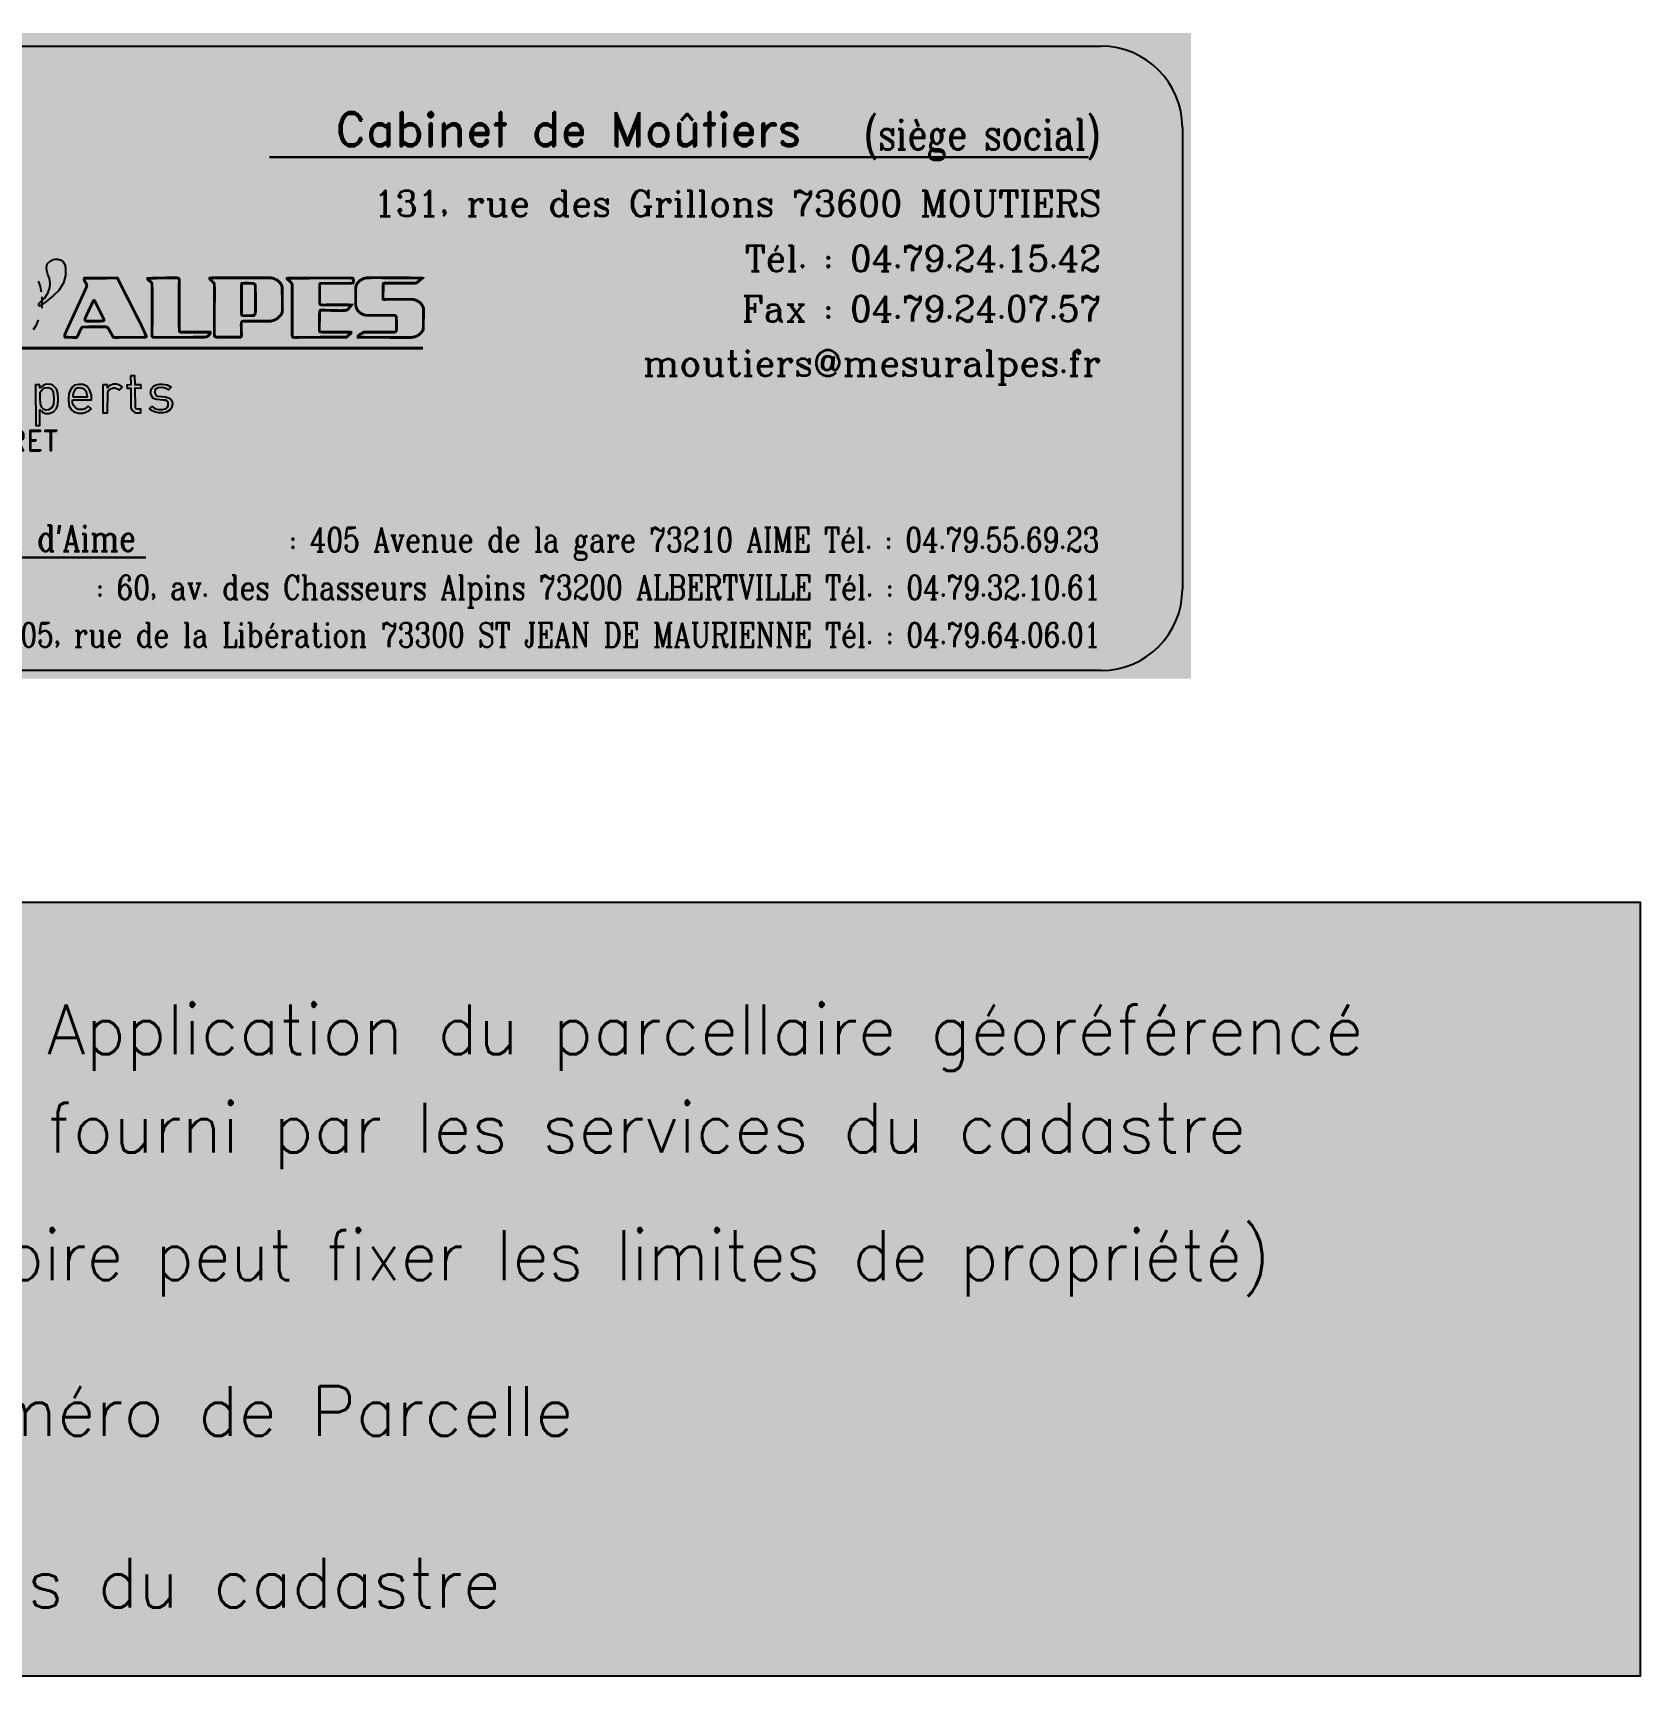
# Paper-space layout 'Legende' of a CAD drawing. Header units: millimetres. Extents: x 19 to 1130, y 28 to 365.
# Drawn here: x 189.7 to 265.6, y 216.1 to 293.6 of the extents above; entities that cross this region are included whole.
import ezdxf
from ezdxf.enums import TextEntityAlignment as Align

# ---------------------------------------------------------------- set-up
doc = ezdxf.new("R2010")
doc.units = ezdxf.units.MM
doc.header["$LTSCALE"] = 2
doc.layers.add('CARTOUCHE', color=7, linetype='Continuous')
doc.styles.add('9', font='romans', dxfattribs={"oblique": 13.5, "height": 0.28})
doc.styles.add('Romand 3.0', font='Romand.shx', dxfattribs={"height": 0.6})
doc.styles.add('ROMANS', font='ROMANC')

# ---------------------------------------------------------------- blocks, each defined once
blk = doc.blocks.new('Titre-Mesuralpes Petit')
for color, points in [(32, [(11.29, 4.783), (11.323, 4.816), (11.358, 4.835), (11.387, 4.84), (11.414, 4.84), (11.453, 4.827), (11.477, 4.806), (11.501, 4.766), (11.506, 4.718), (11.506, 4.646), (11.481, 4.56), (11.425, 4.468), (11.364, 4.408), (11.272, 4.334), (11.199, 4.283), (11.186, 4.308), (11.204, 4.328), (11.262, 4.384), (11.297, 4.436), (11.32, 4.504), (11.323, 4.555), (11.315, 4.611), (11.297, 4.657), (11.287, 4.689), (11.282, 4.728), (11.284, 4.763)]), (144, [(11.947, 3.355), (11.945, 3.026), (12.001, 3.025), (12.004, 3.266), (12.015, 3.292), (12.039, 3.31), (12.071, 3.32), (12.087, 3.32), (12.119, 3.31), (12.137, 3.294), (12.165, 3.318), (12.172, 3.333), (12.148, 3.351), (12.108, 3.362), (12.071, 3.362), (12.028, 3.349), (12.001, 3.322), (11.999, 3.355)]), (144, [(12.274, 3.462), (12.275, 3.355), (12.229, 3.353), (12.233, 3.316), (12.275, 3.316), (12.275, 3.086), (12.289, 3.058), (12.318, 3.034), (12.337, 3.026), (12.377, 3.024), (12.396, 3.026), (12.394, 3.069), (12.357, 3.069), (12.337, 3.074), (12.331, 3.087), (12.327, 3.319), (12.398, 3.318), (12.396, 3.356), (12.327, 3.356), (12.324, 3.46)]), (144, [(12.682, 3.316), (12.65, 3.324), (12.601, 3.322), (12.57, 3.309), (12.558, 3.288), (12.558, 3.268), (12.563, 3.248), (12.571, 3.234), (12.594, 3.22), (12.638, 3.217), (12.686, 3.213), (12.728, 3.2), (12.749, 3.183), (12.763, 3.162), (12.767, 3.126), (12.757, 3.083), (12.739, 3.06), (12.696, 3.033), (12.663, 3.024), (12.604, 3.024), (12.554, 3.036), (12.514, 3.057), (12.496, 3.072), (12.528, 3.101), (12.565, 3.073), (12.605, 3.064), (12.645, 3.063), (12.688, 3.074), (12.706, 3.089), (12.718, 3.107), (12.718, 3.135), (12.717, 3.151), (12.706, 3.163), (12.687, 3.175), (12.656, 3.176), (12.584, 3.182), (12.541, 3.196), (12.527, 3.215), (12.512, 3.248), (12.513, 3.283), (12.525, 3.318), (12.546, 3.342), (12.576, 3.356), (12.614, 3.364), (12.645, 3.364), (12.705, 3.355), (12.751, 3.327), (12.72, 3.297)])]:
    blk.add_hatch(color=color).paths.add_polyline_path(points)
h = blk.add_hatch(color=144)
h.paths.add_polyline_path([(11.241, 3.307), (11.203, 3.262), (11.201, 3.202), (11.206, 3.13), (11.219, 3.095), (11.24, 3.074), (11.273, 3.061), (11.31, 3.065), (11.35, 3.093), (11.367, 3.126), (11.371, 3.198), (11.363, 3.268), (11.341, 3.303), (11.299, 3.32), (11.256, 3.316)], flags=16)
h.paths.add_polyline_path([(11.203, 3.356), (11.151, 3.356), (11.155, 2.875), (11.204, 2.875), (11.203, 3.06), (11.234, 3.032), (11.269, 3.017), (11.308, 3.019), (11.363, 3.037), (11.398, 3.076), (11.415, 3.12), (11.419, 3.185), (11.415, 3.259), (11.4, 3.31), (11.365, 3.345), (11.335, 3.358), (11.276, 3.364), (11.241, 3.349), (11.21, 3.325), (11.201, 3.32)])
h = blk.add_hatch(color=144)
h.paths.add_polyline_path([(11.591, 3.18), (11.81, 3.18), (11.81, 3.239), (11.79, 3.296), (11.762, 3.334), (11.715, 3.36), (11.663, 3.36), (11.613, 3.353), (11.582, 3.327), (11.56, 3.287), (11.543, 3.248), (11.541, 3.196), (11.545, 3.113), (11.572, 3.065), (11.602, 3.036), (11.661, 3.021), (11.711, 3.023), (11.744, 3.032), (11.779, 3.05), (11.807, 3.073), (11.772, 3.102), (11.735, 3.073), (11.709, 3.065), (11.679, 3.063), (11.654, 3.065), (11.63, 3.076), (11.602, 3.108), (11.587, 3.141), (11.589, 3.168)])
h.paths.add_polyline_path([(11.591, 3.215), (11.764, 3.213), (11.753, 3.268), (11.731, 3.299), (11.707, 3.314), (11.674, 3.32), (11.644, 3.318), (11.619, 3.303), (11.602, 3.274), (11.596, 3.259), (11.593, 3.229)], flags=16)
for p, q in [((24.686, 6.391), (24.686, 0.945)), ((23.726, -0.015), (0.956, -0.015))]:
    blk.add_line(p, q)
blk.add_lwpolyline([(0.956, 7.351), (23.726, 7.351)])
at = {"color": 32, "lineweight": 30, "flags": 128}
for points in [[(23.579, 6.042), (13.911, 6.042)], [(12.455, 1.317), (9.282, 1.317)]]:
    blk.add_lwpolyline(points, dxfattribs=at)
at = {"color": 32}
blk.add_lwpolyline([(11.29, 4.783), (11.323, 4.816), (11.358, 4.835), (11.387, 4.84), (11.414, 4.84), (11.453, 4.827), (11.477, 4.806), (11.501, 4.766), (11.506, 4.718), (11.506, 4.646), (11.481, 4.56), (11.425, 4.468), (11.364, 4.408), (11.272, 4.334), (11.199, 4.283), (11.186, 4.308), (11.204, 4.328), (11.262, 4.384), (11.297, 4.436), (11.32, 4.504), (11.323, 4.555), (11.315, 4.611), (11.297, 4.657), (11.287, 4.689), (11.282, 4.728), (11.284, 4.763)], close=True, dxfattribs=at)
for points in [[(11.183, 4.578), (11.206, 4.516), (11.219, 4.453)], [(11.226, 4.393), (11.225, 4.262)], [(11.182, 4.123), (11.158, 4.061), (11.125, 4.003)]]:
    blk.add_lwpolyline(points, dxfattribs=at)
at = {"color": 144, "const_width": 0.0338}
for points in [[(11.729, 4.614), (12.117, 4.616), (12.397, 4.065), (12.459, 3.928), (12.456, 3.923), (12.451, 3.917), (12.081, 3.915), (12.069, 3.918), (12.009, 4.024), (11.994, 4.038), (11.957, 4.041), (11.717, 4.038), (11.703, 4.036), (11.691, 4.024), (11.645, 3.925), (11.634, 3.915), (11.6, 3.915), (11.505, 3.918), (11.496, 3.926), (11.495, 3.943), (11.515, 3.99), (11.749, 4.5), (11.756, 4.523), (11.755, 4.538), (11.743, 4.561), (11.727, 4.588), (11.726, 4.602), (11.727, 4.613)], [(12.558, 4.615), (12.815, 4.619), (12.838, 4.613), (12.848, 4.599), (12.846, 4.367), (12.847, 4.141), (12.848, 3.99), (12.854, 3.981), (12.865, 3.978), (13.198, 3.978), (13.211, 3.978), (13.213, 3.961), (13.199, 3.943), (13.178, 3.925), (13.15, 3.918), (12.901, 3.916), (12.556, 3.916), (12.537, 3.919), (12.526, 3.931), (12.529, 4.415), (12.526, 4.537), (12.525, 4.553), (12.513, 4.57), (12.481, 4.595), (12.474, 4.607), (12.477, 4.613), (12.523, 4.613)], [(13.242, 4.618), (13.925, 4.618), (13.96, 4.612), (14.002, 4.592), (14.033, 4.565), (14.051, 4.538), (14.062, 4.511), (14.063, 4.444), (14.065, 4.243), (14.062, 4.209), (14.05, 4.183), (14.029, 4.161), (14, 4.134), (13.97, 4.119), (13.927, 4.107), (13.607, 4.108), (13.591, 4.104), (13.58, 4.09), (13.579, 4.062), (13.582, 3.943), (13.579, 3.925), (13.568, 3.918), (13.288, 3.919), (13.273, 3.921), (13.264, 3.931), (13.261, 3.963), (13.263, 4.495), (13.261, 4.543), (13.257, 4.558), (13.243, 4.57), (13.213, 4.6), (13.207, 4.609), (13.21, 4.616), (13.225, 4.616)], [(13.582, 4.52), (13.582, 4.203), (13.585, 4.179), (13.599, 4.171), (13.666, 4.171), (13.728, 4.174), (13.74, 4.188), (13.747, 4.215), (13.746, 4.529), (13.738, 4.544), (13.714, 4.553), (13.623, 4.555), (13.587, 4.552), (13.584, 4.543), (13.582, 4.532)], [(14.138, 4.615), (14.867, 4.616), (14.896, 4.613), (14.903, 4.596), (14.903, 4.577), (14.898, 4.558), (14.867, 4.553), (14.531, 4.553), (14.512, 4.551), (14.504, 4.541), (14.504, 4.317), (14.514, 4.302), (14.53, 4.298), (14.793, 4.3), (14.868, 4.298), (14.88, 4.298), (14.868, 4.281), (14.841, 4.25), (14.822, 4.235), (14.758, 4.231), (14.548, 4.236), (14.523, 4.238), (14.511, 4.233), (14.504, 4.221), (14.504, 4.203), (14.5, 4.037), (14.5, 3.997), (14.504, 3.985), (14.51, 3.979), (14.539, 3.978), (14.86, 3.978), (14.874, 3.976), (14.873, 3.965), (14.826, 3.922), (14.817, 3.917), (14.529, 3.917), (14.208, 3.915), (14.189, 3.917), (14.182, 3.928), (14.179, 3.95), (14.181, 4.414), (14.181, 4.529), (14.179, 4.546), (14.165, 4.563), (14.144, 4.585), (14.122, 4.605), (14.121, 4.611), (14.128, 4.614)], [(15.138, 4.62), (15.708, 4.616), (15.715, 4.614), (15.647, 4.557), (15.603, 4.555), (15.274, 4.556), (15.257, 4.552), (15.255, 4.544), (15.252, 4.409), (15.252, 4.382), (15.253, 4.369), (15.262, 4.363), (15.3, 4.364), (15.596, 4.365), (15.634, 4.357), (15.659, 4.345), (15.692, 4.323), (15.715, 4.294), (15.73, 4.261), (15.729, 4.138), (15.727, 4.014), (15.722, 3.995), (15.702, 3.971), (15.681, 3.95), (15.654, 3.933), (15.623, 3.92), (15.578, 3.914), (15.012, 3.917), (14.959, 3.916), (14.958, 3.931), (14.981, 3.951), (15.028, 3.978), (15.298, 3.977), (15.384, 3.977), (15.399, 3.981), (15.41, 3.994), (15.411, 4.022), (15.41, 4.156), (15.401, 4.169), (15.39, 4.176), (15.286, 4.176), (15.054, 4.175), (15.017, 4.185), (14.979, 4.207), (14.949, 4.238), (14.935, 4.273), (14.929, 4.298), (14.93, 4.489), (14.933, 4.524), (14.951, 4.557), (14.981, 4.586), (15.022, 4.61), (15.06, 4.618)], [(11.776, 4.226), (11.834, 4.347), (11.838, 4.351), (11.845, 4.35), (11.854, 4.337), (11.94, 4.165), (11.957, 4.131), (11.958, 4.117), (11.952, 4.111), (11.926, 4.108), (11.763, 4.107), (11.744, 4.11), (11.737, 4.12), (11.735, 4.136)]]:
    blk.add_lwpolyline(points, close=True, dxfattribs=at)
at = {"color": 32, "const_width": 0.0338}
blk.add_lwpolyline([(15.723, 3.789), (3.974, 3.788)], dxfattribs=at)
at = {"color": 144}
for points in [[(11.203, 3.356), (11.151, 3.356), (11.155, 2.875), (11.204, 2.875), (11.203, 3.06), (11.234, 3.032), (11.269, 3.017), (11.308, 3.019), (11.363, 3.037), (11.398, 3.076), (11.415, 3.12), (11.419, 3.185), (11.415, 3.259), (11.4, 3.31), (11.365, 3.345), (11.335, 3.358), (11.276, 3.364), (11.241, 3.349), (11.21, 3.325), (11.201, 3.32)], [(11.241, 3.307), (11.203, 3.262), (11.201, 3.202), (11.206, 3.13), (11.219, 3.095), (11.24, 3.074), (11.273, 3.061), (11.31, 3.065), (11.35, 3.093), (11.367, 3.126), (11.371, 3.198), (11.363, 3.268), (11.341, 3.303), (11.299, 3.32), (11.256, 3.316)], [(11.591, 3.18), (11.81, 3.18), (11.81, 3.239), (11.79, 3.296), (11.762, 3.334), (11.715, 3.36), (11.663, 3.36), (11.613, 3.353), (11.582, 3.327), (11.56, 3.287), (11.543, 3.248), (11.541, 3.196), (11.545, 3.113), (11.572, 3.065), (11.602, 3.036), (11.661, 3.021), (11.711, 3.023), (11.744, 3.032), (11.779, 3.05), (11.807, 3.073), (11.772, 3.102), (11.735, 3.073), (11.709, 3.065), (11.679, 3.063), (11.654, 3.065), (11.63, 3.076), (11.602, 3.108), (11.587, 3.141), (11.589, 3.168)], [(11.591, 3.215), (11.764, 3.213), (11.753, 3.268), (11.731, 3.299), (11.707, 3.314), (11.674, 3.32), (11.644, 3.318), (11.619, 3.303), (11.602, 3.274), (11.596, 3.259), (11.593, 3.229)], [(11.947, 3.355), (11.945, 3.026), (12.001, 3.025), (12.004, 3.266), (12.015, 3.292), (12.039, 3.31), (12.071, 3.32), (12.087, 3.32), (12.119, 3.31), (12.137, 3.294), (12.165, 3.318), (12.172, 3.333), (12.148, 3.351), (12.108, 3.362), (12.071, 3.362), (12.028, 3.349), (12.001, 3.322), (11.999, 3.355)], [(12.274, 3.462), (12.275, 3.355), (12.229, 3.353), (12.233, 3.316), (12.275, 3.316), (12.275, 3.086), (12.289, 3.058), (12.318, 3.034), (12.337, 3.026), (12.377, 3.024), (12.396, 3.026), (12.394, 3.069), (12.357, 3.069), (12.337, 3.074), (12.331, 3.087), (12.327, 3.319), (12.398, 3.318), (12.396, 3.356), (12.327, 3.356), (12.324, 3.46)], [(12.682, 3.316), (12.65, 3.324), (12.601, 3.322), (12.57, 3.309), (12.558, 3.288), (12.558, 3.268), (12.563, 3.248), (12.571, 3.234), (12.594, 3.22), (12.638, 3.217), (12.686, 3.213), (12.728, 3.2), (12.749, 3.183), (12.763, 3.162), (12.767, 3.126), (12.757, 3.083), (12.739, 3.06), (12.696, 3.033), (12.663, 3.024), (12.604, 3.024), (12.554, 3.036), (12.514, 3.057), (12.496, 3.072), (12.528, 3.101), (12.565, 3.073), (12.605, 3.064), (12.645, 3.063), (12.688, 3.074), (12.706, 3.089), (12.718, 3.107), (12.718, 3.135), (12.717, 3.151), (12.706, 3.163), (12.687, 3.175), (12.656, 3.176), (12.584, 3.182), (12.541, 3.196), (12.527, 3.215), (12.512, 3.248), (12.513, 3.283), (12.525, 3.318), (12.546, 3.342), (12.576, 3.356), (12.614, 3.364), (12.645, 3.364), (12.705, 3.355), (12.751, 3.327), (12.72, 3.297)]]:
    blk.add_lwpolyline(points, close=True, dxfattribs=at)
for centre, start, end in [((23.726, 6.391), 360, 90), ((23.726, 0.945), 270, 360)]:
    blk.add_arc(centre, 0.96, start, end)
at = {"color": 144, "lineweight": 30, "style": 'Romand 3.0'}
blk.add_text('Cabinet de Moûtiers ', height=0.4, rotation=0, dxfattribs=at).set_placement((20.469, 6.171), align=Align.RIGHT)
at = {"color": 144, "style": 'ROMANS', "width": 0.8}
for s, height, p in [('(siège social)', 0.36, (23.726, 6.131)), ("Cabinet d'Aime", 0.304, (12.336, 1.394))]:
    blk.add_text(s, height=height, rotation=0, dxfattribs=at).set_placement(p, align=Align.RIGHT)
at = {"style": 'ROMANS'}
blk.add_text('131, rue des Grillons 73600 MOUTIERS', height=0.304, rotation=0, dxfattribs=at).set_placement((23.726, 5.344), align=Align.RIGHT)
at = {"lineweight": 15, "style": 'ROMANS', "width": 0.98}
for s, p in [('Tél. : 04.79.24.15.42', (23.726, 4.696)), ('Fax : 04.79.24.07.57', (23.726, 4.102))]:
    blk.add_text(s, height=0.304, rotation=0, dxfattribs=at).set_placement(p, align=Align.RIGHT)
at = {"lineweight": 15, "style": 'ROMANS'}
blk.add_text('moutiers@mesuralpes.fr', height=0.304, rotation=0, dxfattribs=at).set_placement((23.726, 3.46), align=Align.RIGHT)
at = {"color": 144, "lineweight": 20, "style": 'Romand 3.0'}
blk.add_text('Frédéric BURNIER FRAMBORET', height=0.24394, rotation=0, dxfattribs=at).set_placement((6.473, 2.577))
at = {"style": 'ROMANS', "width": 0.8}
for s, p in [(' : 405 Avenue de la gare 73210 AIME Tél. : 04.79.55.69.23', (23.708, 1.385)), (' : 60, av. des Chasseurs Alpins 73200 ALBERTVILLE Tél. : 04.79.32.10.61', (23.72, 0.821)), (' : 60, av. des Chasseurs Alpins 73200 ALBERTVILLE Tél. : 04.79.32.10.61', (23.72, 0.821)), (' : 205, rue de la Libération 73300 ST JEAN DE MAURIENNE Tél. : 04.79.64.06.01', (23.72, 0.261))]:
    blk.add_text(s, height=0.288, rotation=0, dxfattribs=at).set_placement(p, align=Align.RIGHT)

psp = doc.layouts.new('Legende')

# ---------------------------------------------------------------- hatches: boundary and pattern name
at = {"layer": 'CARTOUCHE'}
psp.add_hatch(color=255, dxfattribs=at).paths.add_polyline_path([(144.683, 293.628), (244.415, 293.628), (244.415, 263.142), (144.683, 263.142)])
h = psp.add_hatch(color=255, dxfattribs=at)
h.dxf.hatch_style = 1
h.paths.add_polyline_path([(144.46, 252.602), (265.623, 252.602), (265.623, 216.073), (144.46, 216.073)])

# ---------------------------------------------------------------- linework, layer by layer
at = {"layer": 'CARTOUCHE', "lineweight": 25, "flags": 128}
psp.add_lwpolyline([(144.46, 252.602), (265.623, 252.602), (265.623, 216.073), (144.46, 216.073)], close=True, dxfattribs=at)

# ---------------------------------------------------------------- block references
at = {"layer": 'CARTOUCHE', "xscale": 4, "yscale": 4}
psp.add_blockref('Titre-Mesuralpes Petit', (145.269, 263.594), dxfattribs=at)

# ---------------------------------------------------------------- texts
at = {"layer": 'CARTOUCHE', "style": '9'}
for s, p in [('Application du parcellaire géoréférencé', (190.422, 245.422)), ('fourni par les services du cadastre', (190.422, 240.785)), ('Section et Numéro de Parcelle', (166.023, 227.407)), ('Bâtiments issus du cadastre', (166.023, 219.306))]:
    psp.add_text(s, height=2.35, dxfattribs=at).set_placement(p)
at = {"layer": 'CARTOUCHE', "style": '9', "width": 0.95}
psp.add_text('(Seul un bornage contradictoire peut fixer les limites de propriété)', height=2.35, dxfattribs=at).set_placement((145.596, 234.767))

doc.saveas('drawing.dxf')
